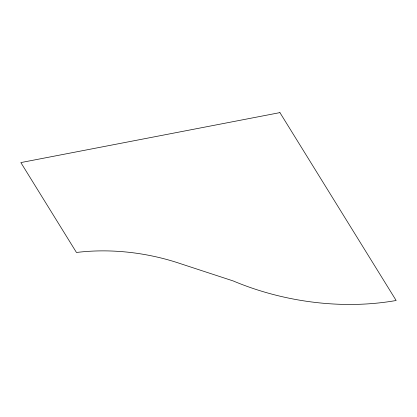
<?xml version="1.0" encoding="UTF-8"?>
<svg xmlns="http://www.w3.org/2000/svg" width="417" height="417" viewBox="0 0 417 417"><rect width="100%" height="100%" fill="white"/><g stroke="black" fill="none" stroke-linecap="round" stroke-linejoin="round"><path stroke-width="0.63" d="M279.922 112.616L20.85 162.583L76.457 252.473A163.031 107.815 11.3 0 1 180.842 263.794L233.239 280.964A203.694 134.707 11.3 0 0 396.15 300.49L279.922 112.616"/></g></svg>
